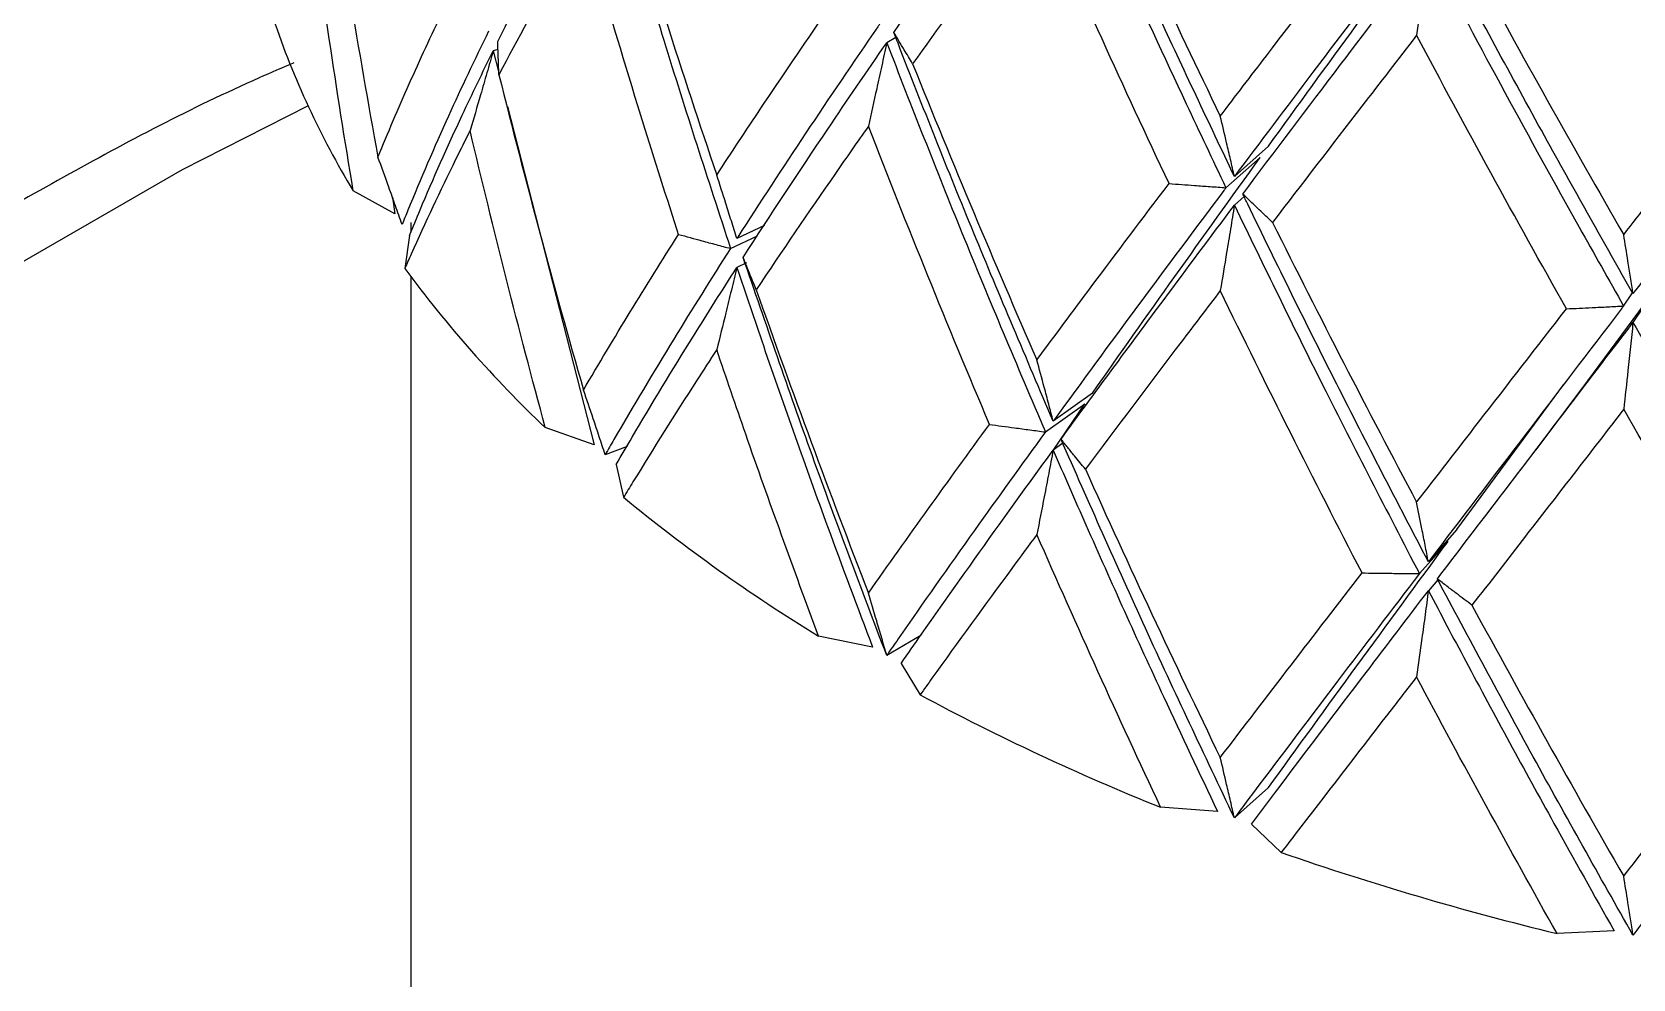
# Model space of a CAD drawing. Extents: x 0 to 8.27, y -9.61 to 0.
# Drawn here: x 2.0137 to 2.1043, y -6.448 to -6.3944 of the extents above; entities that cross this region are included whole.
import ezdxf

# ---------------------------------------------------------------- set-up
doc = ezdxf.new("R2010")
doc.units = 0
doc.header["$LTSCALE"] = 0.5
doc.header["$MEASUREMENT"] = 0
doc.layers.add('Dimension', color=10, linetype='CONTINUOUS')
doc.layers.add('Mounting', color=4, linetype='CONTINUOUS')

msp = doc.modelspace()

# ---------------------------------------------------------------- linework, layer by layer
at = {"layer": 'Dimension', "transparency": 16777216}
msp.add_open_spline([(0.3163298756698794, -6.309225411673758), (1.642155090394425, -6.574390454618758), (1.774737611867039, -7.237303061981144), (2.039902654812039, -8.563128276705804), (2.172485176284653, -9.226040884068304), (3.498310391009426, -9.491205927013077)], degree=3, knots=[0, 0, 0, 0, 1, 1, 2, 2, 2, 2], dxfattribs=at)
at = {"layer": 'Mounting', "linetype": 'Continuous', "lineweight": 25, "transparency": 16777216}
for p, q in [((2.062603300781774, -6.394700409648969), (2.062082655622106, -6.395000971669553)), ((2.039824052426155, -6.395457050659495), (2.040145313690317, -6.396709458244793)), ((2.040096642527004, -6.395377032035974), (2.039824070590129, -6.395457207100314)), ((2.040632705802835, -6.398609511711577), (2.045541768098445, -6.417747041017257)), ((2.083676230609143, -6.400846022162334), (2.081747355721262, -6.402560686006829)), ((2.081269664141217, -6.403197196742148), (2.08321256383303, -6.40148775819079)), ((2.034267170356287, -6.404669746548841), (2.031910979490448, -6.403382682343469)), ((2.034123578122234, -6.403735268935627), (2.034267169875619, -6.404669743532388)), ((2.082300288293681, -6.40370219590033), (2.081747303314586, -6.404193769154965)), ((2.035168909267639, -6.405175383304531), (2.035168909267639, -6.405714288460324)), ((2.055170839032797, -6.405343194161212), (2.053605366929531, -6.406075018484096)), ((2.035084866994765, -6.405899469135868), (2.034825704176427, -6.40776609571838)), ((2.053247430737628, -6.406635134057403), (2.0547823596564, -6.405924476538978)), ((2.054145329914007, -6.407455676945283), (2.053605422001255, -6.407708072210191)), ((2.035168909267639, -6.408230444507119), (2.035168909267639, -6.480679904231003)), ((2.105560615727626, -6.4089190169476), (2.101724797207879, -6.414126522513122)), ((2.103760992703172, -6.409890126081329), (2.104265450885777, -6.409142036224914)), ((2.10556231579514, -6.408916591654695), (2.10429304151441, -6.410825435288523)), ((2.094325070674557, -6.422540704540431), (2.100358928633767, -6.414348368546932)), ((2.101778350127887, -6.414051905738908), (2.098801361984187, -6.418021514468244)), ((2.071055288764654, -6.417012754284421), (2.073296187076693, -6.415430543902282)), ((2.073725835033855, -6.414815695533996), (2.071497754576484, -6.416404074012569)), ((2.071537915936204, -6.418008522814027), (2.073294289210679, -6.415432114742536)), ((2.0455417688365, -6.417747043959814), (2.042773526828768, -6.416770906684228)), ((2.04740829204431, -6.417832590837854), (2.046158617777763, -6.418301087501611)), ((2.072043156573471, -6.417648341342321), (2.071497799172647, -6.418037121691206)), ((2.046784484671633, -6.418851750229798), (2.047203255665607, -6.420708692525061)), ((2.094326520078965, -6.422538789842058), (2.092719187193069, -6.424359883496088)), ((2.092211529640707, -6.425026212867401), (2.093833621738412, -6.423209614060731)), ((2.093258942581059, -6.425381425021094), (2.092719219364852, -6.425992926516862)), ((2.061279806740885, -6.429185337616438), (2.05822050421213, -6.428562790118228)), ((2.064020037748577, -6.428534850026715), (2.06208272296746, -6.429653238044345)), ((2.062893235800601, -6.430116747881691), (2.063971638304764, -6.431882848600814)), ((2.083673822653253, -6.437133504439196), (2.081747355186479, -6.438846028296261)), ((2.080793476020716, -6.438484722974856), (2.077576809074088, -6.438242971680204)), ((2.082707090659113, -6.439202127638843), (2.084397993309238, -6.440800199705556)), ((2.10322991596442, -6.445238768495635), (2.099996473542404, -6.445388380060528))]:
    msp.add_line(p, q, dxfattribs=at)
at = {"layer": 'Mounting', "linetype": 'Continuous', "lineweight": 25, "transparency": 16777216, "flags": 128}
msp.add_lwpolyline([(2.029356189192384, -6.398576885185769), (2.022227624824126, -6.402182605708497), (2.011692866682296, -6.408264192133508), (2.002039965354896, -6.414815422239705), (1.993331523611204, -6.421793808785985), (1.985624019037658, -6.429154094257562), (1.97896743775911, -6.436848544379011), (1.973404950259209, -6.444827257688523), (1.968972631404057, -6.453038489168641), (1.965699226482428, -6.461428985832292), (1.963605964780953, -6.469944332088964), (1.962706421905494, -6.478529302650593), (1.963006431736375, -6.487128220688639), (1.964504048594762, -6.495685318920088), (1.967189559860998, -6.504145101279271), (1.971045548963474, -6.512452702831233), (1.976047008333552, -6.520554245592045), (1.982161501588251, -6.528397187948023), (1.989349373891827, -6.535930665408607), (1.997564009134493, -6.543105820481394), (2.006752132254832, -6.549876119532534), (2.016854154747961, -6.556197654574582)], dxfattribs=at)
at = {"layer": 'Mounting', "linetype": 'Continuous', "lineweight": 25, "transparency": 16777216}
for centre, radius, start, end in [((2.074176606540476, -6.377832480928753), 0.04938821721011215, 198.6433369069536, 211.15358736301), ((2.089996757789521, -6.367080900061914), 0.06855020256738359, 216.4064506295556, 226.4580602502556), ((2.109417476921152, -6.345092585782588), 0.0979204007694649, 230.5536780080765, 238.4768681198022), ((2.127375631206831, -6.313984779368518), 0.1338656826724064, 241.7292357117542, 248.16062123645), ((2.140069214949989, -6.280343460832675), 0.1698400715777618, 250.8655423785312, 256.3527267505509)]:
    msp.add_arc(centre, radius, start, end, dxfattribs=at)
for points, knots in [([(2.081747355721262, -6.402560686006829), (2.080301208320378, -6.399514893049052), (2.077158478075233, -6.392895854324699), (2.073936765360003, -6.385715739448862), (2.072142462222217, -6.38160182317619), (2.071941941292124, -6.381142075712084)], [0, 0, 0, 0, 0.4308902538472065, 0.9363995897631572, 0.9999999999999999, 0.9999999999999999, 0.9999999999999999, 0.9999999999999999]), ([(2.062487044246808, -6.394416725852118), (2.064018568127011, -6.392206917308265), (2.065590796631767, -6.389973214465492), (2.068604707919093, -6.385746554796008), (2.070036983505332, -6.383759802708873), (2.07149777417041, -6.381752077151411)], [0.002445703003991354, 0.002445703003991354, 0.002445703003991354, 0.002445703003991354, 0.002778333157437116, 0.002778333157437116, 0.00306788507283593, 0.00306788507283593, 0.00306788507283593, 0.00306788507283593]), ([(2.071497774284552, -6.381752077351216), (2.071559500659276, -6.381894525032173), (2.073995044735256, -6.387515098182909), (2.077226787601575, -6.394689465237541), (2.08051862835984, -6.401616864093846), (2.081269610624503, -6.403197242387471)], [0, 0, 0, 0, 0.01967590629689984, 0.7763543069276594, 1, 1, 1, 1]), ([(2.040084205485726, -6.394933633918747), (2.041199454931046, -6.392698564443656), (2.042379298174382, -6.390445558764547), (2.044440400459024, -6.386673325691042), (2.045286146595998, -6.385166104764089), (2.046158617620421, -6.383648779651814)], [0.001793937377354738, 0.001793937377354738, 0.001793937377354738, 0.001793937377354738, 0.002169184776966314, 0.002169184776966314, 0.002416362749800615, 0.002416362749800615, 0.002416362749800615, 0.002416362749800615]), ([(2.046158537139689, -6.383648809512344), (2.047245336409759, -6.387392720033169), (2.049484501864043, -6.395106412278317), (2.051968889300014, -6.402717885296276), (2.053247456751905, -6.40663506082273)], [0, 0, 0, 0, 0.4853590734404994, 1, 1, 1, 1]), ([(2.070577166568654, -6.386527870196112), (2.069668556663345, -6.387756678847488), (2.068770797798351, -6.388977538602823), (2.066408628070548, -6.39220973292651), (2.064963846999461, -6.394207585121528), (2.06355101416122, -6.396185738994511)], [0.00248204925755624, 0.00248204925755624, 0.00248204925755624, 0.00248204925755624, 0.002660083514881904, 0.002660083514881904, 0.00295636741476278, 0.00295636741476278, 0.00295636741476278, 0.00295636741476278]), ([(2.04493176507637, -6.388228060603005), (2.044447713409426, -6.389054685438389), (2.043971767630381, -6.389878277807149), (2.042334013986618, -6.392751858141416), (2.041215249249689, -6.394786701080982), (2.040149145172307, -6.396805893563162)], [0.001830253417566472, 0.001830253417566472, 0.001830253417566472, 0.001830253417566472, 0.001965753762317504, 0.001965753762317504, 0.002304685121717345, 0.002304685121717345, 0.002304685121717345, 0.002304685121717345]), ([(2.050311135903911, -6.405839386159862), (2.050285778707092, -6.40576108739446), (2.049328973910377, -6.402806634877031), (2.04748222302166, -6.39695716976177), (2.045781927913794, -6.391137756217624), (2.044931783791725, -6.388228061191619)], [0, 0, 0, 0, 0.01342897695924872, 0.5067164798143146, 0.9999999999999999, 0.9999999999999999, 0.9999999999999999, 0.9999999999999999]), ([(2.080950630131127, -6.399149564591873), (2.081814731579215, -6.39801636200206), (2.082685894394189, -6.396876880241159), (2.085337811624385, -6.393415692940714), (2.087140188698612, -6.391073368208872), (2.088968412884213, -6.388703613360228)], [0.003680059077938327, 0.003680059077938327, 0.003680059077938327, 0.003680059077938327, 0.003836740417369932, 0.003836740417369932, 0.004153311257810328, 0.004153311257810328, 0.004153311257810328, 0.004153311257810328]), ([(2.092211560700179, -6.388741072872328), (2.090172769228701, -6.391417650861619), (2.088164300801026, -6.394060187275379), (2.084689392655463, -6.398651558307385), (2.083208191860848, -6.400615158896578), (2.081747354690805, -6.402560686788767)], [0.003643827384632427, 0.003643827384632427, 0.003643827384632427, 0.003643827384632427, 0.003996629918378722, 0.003996629918378722, 0.004264701058186624, 0.004264701058186624, 0.004264701058186624, 0.004264701058186624]), ([(2.104293075997447, -6.40919234686816), (2.102677836028505, -6.406332304763161), (2.099167638175203, -6.400116935002636), (2.095510485648646, -6.393354197913474), (2.093457503686039, -6.389473717139701), (2.093228074307916, -6.389040057075469)], [0, 0, 0, 0, 0.4308902538472029, 0.9363995897631798, 1, 1, 1, 1]), ([(2.082226508975708, -6.403555910915422), (2.084039999659325, -6.401143142330049), (2.085884834172674, -6.398702107878186), (2.089390557617406, -6.394079866871031), (2.091044389511097, -6.391905864029006), (2.092719201328208, -6.389707884588454)], [0.002445703003991333, 0.002445703003991333, 0.002445703003991333, 0.002445703003991333, 0.002778333157437116, 0.002778333157437116, 0.003067885072835902, 0.003067885072835902, 0.003067885072835902, 0.003067885072835902]), ([(2.092719201328208, -6.389707884588454), (2.092659202720114, -6.390156536521992), (2.092598855456089, -6.390605406277693), (2.09253815820054, -6.391054491317838), (2.092477460944309, -6.391503576364464), (2.092416413530344, -6.391952877926364), (2.092355014640333, -6.392402393408297), (2.092255952693421, -6.393127648844022), (2.092155975226632, -6.393853465402678), (2.092055076803916, -6.394579831863318)], [0, 0, 0, 0, 3.692449221875079e-05, 3.692449221875079e-05, 3.692449221875079e-05, 7.384898531712114e-05, 7.384898531712114e-05, 7.384898531712114e-05, 0.000133423684125169, 0.000133423684125169, 0.000133423684125169, 0.000133423684125169]), ([(2.092719201616291, -6.389707884763872), (2.092789957300255, -6.389842294045074), (2.095581771778342, -6.395145695210879), (2.099246523148139, -6.401901614832802), (2.102922369847619, -6.408406246580505), (2.103760957094181, -6.409890177134336)], [0, 0, 0, 0, 0.01967590629686257, 0.7763543069276774, 1, 1, 1, 1]), ([(2.033305309184442, -6.401468886255081), (2.033868692418963, -6.400092751742925), (2.034460432767645, -6.398710124407209), (2.035686863440532, -6.395959369818449), (2.036320469240962, -6.394591652728302), (2.03698066779836, -6.393216079601068)], [0.004980369164138023, 0.004980369164138023, 0.004980369164138023, 0.004980369164138023, 0.005220000643169475, 0.005220000643169475, 0.005454558158351781, 0.005454558158351781, 0.005454558158351781, 0.005454558158351781]), ([(2.052468531684298, -6.402487062594211), (2.053286302236501, -6.401232275092973), (2.054120581328988, -6.3999693129931), (2.056156243221011, -6.396925803810511), (2.057371538262913, -6.395139187916577), (2.058615948032838, -6.393336786828392)], [0.004330217516259038, 0.004330217516259038, 0.004330217516259038, 0.004330217516259038, 0.004527813258580923, 0.004527813258580923, 0.00480337404117141, 0.00480337404117141, 0.00480337404117141, 0.00480337404117141]), ([(2.03956625172529, -6.394346878674121), (2.038775352776582, -6.395957171637399), (2.038019123592875, -6.397556581466112), (2.036487376504937, -6.400933998978182), (2.035721022209344, -6.402709307732259), (2.034889098896855, -6.404744997373989), (2.034779514545988, -6.40501547852454), (2.034670996727726, -6.405285714615268)], [0.004944084223654795, 0.004944084223654795, 0.004944084223654795, 0.004944084223654795, 0.005214926679320329, 0.005214926679320329, 0.005519500869555731, 0.005519500869555731, 0.00556622287063774, 0.00556622287063774, 0.00556622287063774, 0.00556622287063774]), ([(2.061680301163705, -6.393951005142291), (2.061647198160216, -6.393999040197507), (2.061614114557614, -6.394047064215549), (2.060189879961143, -6.39611521682513), (2.058833166854782, -6.398115728530335), (2.056190376870035, -6.402081986044202), (2.054905593483198, -6.404045839070925), (2.053641726811037, -6.406018262021568), (2.053623554435461, -6.40604663104704), (2.053605390253068, -6.406074996043564)], [0.004293965242678268, 0.004293965242678268, 0.004293965242678268, 0.004293965242678268, 0.004301204108614124, 0.004301204108614124, 0.004605778298849525, 0.004605778298849525, 0.004910352489084927, 0.004910352489084927, 0.00491479769472716, 0.00491479769472716, 0.00491479769472716, 0.00491479769472716]), ([(2.071497754576484, -6.416404074012682), (2.06998833780105, -6.412866108296832), (2.0669729862054, -6.405798338320771), (2.064037639161796, -6.398422896757658), (2.0625654761254, -6.394619366919635), (2.062487044255903, -6.394416727709363)], [0, 0, 0, 0, 0.4868932926836363, 0.9726634094198866, 1, 1, 1, 1]), ([(2.063551014982266, -6.396185740336016), (2.063389665806625, -6.395921964742904), (2.063229394225544, -6.395657968584594), (2.063070203452497, -6.395393756186643), (2.062972190901036, -6.395231082617663), (2.062874587785672, -6.395068326625839), (2.06277739484787, -6.394905489222303), (2.062680201088341, -6.394742650442247), (2.062583417309241, -6.394579729899753), (2.062487044259996, -6.394416728558205)], [0, 0, 0, 0, 3.692454477207957e-05, 3.692454477207957e-05, 3.692454477207957e-05, 5.965866755316952e-05, 5.965866755316952e-05, 5.965866755316952e-05, 8.239298252384834e-05, 8.239298252384834e-05, 8.239298252384834e-05, 8.239298252384834e-05]), ([(2.092055076804371, -6.394579831862636), (2.091013346409653, -6.395926978159643), (2.089979578974607, -6.397265034014019), (2.087247490457429, -6.400806324410375), (2.085563768314813, -6.402993999737639), (2.083904343249941, -6.405158564037144)], [0.002482049257556227, 0.002482049257556227, 0.002482049257556227, 0.002482049257556227, 0.002660083514881869, 0.002660083514881869, 0.002956367414762759, 0.002956367414762759, 0.002956367414762759, 0.002956367414762759]), ([(2.103768837193655, -6.405861375474494), (2.104730726064844, -6.404617380221787), (2.105697253436318, -6.403366395904065), (2.1086298198679, -6.399566367915774), (2.110609977333041, -6.396994536450045), (2.112605771996385, -6.394392757791131)], [0.003680059077938306, 0.003680059077938306, 0.003680059077938306, 0.003680059077938306, 0.003836740417369894, 0.003836740417369894, 0.00415331125781031, 0.00415331125781031, 0.00415331125781031, 0.00415331125781031]), ([(2.115791554225979, -6.39404013950729), (2.113578808780602, -6.396974681129443), (2.111383728381924, -6.39987226948039), (2.107558730606996, -6.404906565103708), (2.105919230412809, -6.407059515422183), (2.104293075285767, -6.40919234775594)], [0.003643827384632397, 0.003643827384632397, 0.003643827384632397, 0.003643827384632397, 0.003996629918378722, 0.003996629918378722, 0.004264701058186601, 0.004264701058186601, 0.004264701058186601, 0.004264701058186601]), ([(2.035084867593895, -6.405899467605757), (2.035282331173875, -6.405418448084781), (2.035483155873379, -6.404936631726962), (2.036438939245016, -6.402676726819088), (2.037235188682615, -6.400890039813127), (2.038638210918378, -6.39788594674598), (2.039221509750149, -6.396674126711893), (2.039824052426155, -6.395457050659381)], [0.001172730824359639, 0.001172730824359639, 0.001172730824359639, 0.001172730824359639, 0.00125546220626011, 0.00125546220626011, 0.001560036396495511, 0.001560036396495511, 0.001764626822426193, 0.001764626822426193, 0.001764626822426193, 0.001764626822426193]), ([(2.039824052426155, -6.395457050659381), (2.039706297118272, -6.395872361221329), (2.039587857839678, -6.396287695842823), (2.039468731999676, -6.396703051246384), (2.039349606157856, -6.397118406655743), (2.03922979342812, -6.397533783984493), (2.039109291249787, -6.397949179907179), (2.038914871370906, -6.398619385424688), (2.038718655633346, -6.399289643278387), (2.038520633459228, -6.399959939239913)], [0, 0, 0, 0, 3.69244921726196e-05, 3.69244921726196e-05, 3.69244921726196e-05, 7.384898521719627e-05, 7.384898521719627e-05, 7.384898521719627e-05, 0.0001334236057473374, 0.0001334236057473374, 0.0001334236057473374, 0.0001334236057473374]), ([(2.040149145171625, -6.396805893564185), (2.040136890602497, -6.396526243576083), (2.040125778919418, -6.396246576288711), (2.040115810889091, -6.395966896350835), (2.04010967394558, -6.395794707865996), (2.040103970474064, -6.395622514109043), (2.040098700644847, -6.395450316164663), (2.040093430771066, -6.39527811676475), (2.040088594535717, -6.395105912813499), (2.040084192102285, -6.394933705395196)], [0, 0, 0, 0, 3.692454477337403e-05, 3.692454477337403e-05, 3.692454477337403e-05, 5.965756764222532e-05, 5.965756764222532e-05, 5.965756764222532e-05, 8.239078267930611e-05, 8.239078267930611e-05, 8.239078267930611e-05, 8.239078267930611e-05]), ([(2.053965394009509, -6.40714690368042), (2.055506103268016, -6.404750673122741), (2.057102742727437, -6.402329193345842), (2.059839815515915, -6.398265818998304), (2.060949990693842, -6.396639921795433), (2.062082722834674, -6.39500093021217)], [0.00179393575452376, 0.00179393575452376, 0.00179393575452376, 0.00179393575452376, 0.002169184776966314, 0.002169184776966314, 0.002416362749800618, 0.002416362749800618, 0.002416362749800618, 0.002416362749800618]), ([(2.062082722834674, -6.395000930211943), (2.061989269664736, -6.39543555260331), (2.061895273438239, -6.395870311282231), (2.061800732089267, -6.396305203395166), (2.061706190738931, -6.396740095514353), (2.061611104006914, -6.397175122259448), (2.061515469852765, -6.397610280723704), (2.061361184690867, -6.3983123154187), (2.061205473843501, -6.399014697064324), (2.061048328894429, -6.399717413160822)], [0, 0, 0, 0, 3.69244922204265e-05, 3.69244922204265e-05, 3.69244922204265e-05, 7.384898531625196e-05, 7.384898531625196e-05, 7.384898531625196e-05, 0.000133418855934001, 0.000133418855934001, 0.000133418855934001, 0.000133418855934001]), ([(2.062082654632121, -6.395000969094092), (2.063484555061876, -6.39859387680621), (2.066372932979874, -6.405996453390678), (2.0694643385402, -6.413269613030359), (2.071055302362282, -6.417012678646294)], [0, 0, 0, 0, 0.4853590734404741, 1, 1, 1, 1]), ([(2.028546619691696, -6.396134279572827), (2.027894019495506, -6.396415210998491), (2.02331473218166, -6.398386503255317), (2.015433466143321, -6.402555190224909), (2.005016664143767, -6.408643703481623), (1.995435213808577, -6.415255271585913), (1.986674018700541, -6.422297243427572), (1.97881197881631, -6.429750520986424), (1.971898775292374, -6.437568738951249), (1.965986927561488, -6.445703987354811), (1.961114960768299, -6.45409951067824), (1.95732643090443, -6.462692765258787), (1.954593661977896, -6.471420232044458), (1.953088668688423, -6.480215312358432), (1.952482267638715, -6.486157728837036), (1.952675077799512, -6.489133594536149), (1.952678089647605, -6.489180079926079)], [0, 0, 0, 0, 0.01381946163011013, 0.09697098728127015, 0.1802104063188128, 0.2635133153462301, 0.3468180045139733, 0.4300284116659794, 0.513018194211239, 0.5956279614000337, 0.677685116072329, 0.7590418577027213, 0.8396235815678245, 0.9194689567058181, 0.9987420410305483, 1, 1, 1, 1]), ([(2.081747354764474, -6.402560686690769), (2.081675374088235, -6.402244000405169), (2.081602975267032, -6.40192786298109), (2.081530156678781, -6.401612279918133), (2.081457338089393, -6.401296696850629), (2.081384099533324, -6.400981667279886), (2.081310439411226, -6.400667196722786), (2.081191603118185, -6.400159859588705), (2.081071668885414, -6.399653974461891), (2.080950630131582, -6.399149564591305)], [0, 0, 0, 0, 3.69244921900501e-05, 3.69244921900501e-05, 3.69244921900501e-05, 7.384898526708843e-05, 7.384898526708843e-05, 7.384898526708843e-05, 0.0001334196130982771, 0.0001334196130982771, 0.0001334196130982771, 0.0001334196130982771]), ([(2.038520633458319, -6.399959939241846), (2.038243185068239, -6.400509938709085), (2.037969761383664, -6.401058852336284), (2.036818627631618, -6.403400170026764), (2.035979969052704, -6.405182728896641), (2.035064912050728, -6.407225794063031), (2.034944775839875, -6.407496086809367), (2.034825704879694, -6.407766094123524)], [0.001208963695116874, 0.001208963695116874, 0.001208963695116874, 0.001208963695116874, 0.001302007850262475, 0.001302007850262475, 0.001606582040497876, 0.001606582040497876, 0.001653080551641111, 0.001653080551641111, 0.001653080551641111, 0.001653080551641111]), ([(2.061048328894429, -6.399717413160936), (2.060419883002368, -6.40061153921237), (2.059798268769754, -6.401501726455756), (2.057646110937611, -6.404605261122292), (2.056152025777209, -6.406798639731498), (2.054703216495653, -6.408970425546151)], [0.001830253417566432, 0.001830253417566432, 0.001830253417566432, 0.001830253417566432, 0.001965753762317461, 0.001965753762317461, 0.002304685121717343, 0.002304685121717343, 0.002304685121717343, 0.002304685121717343]), ([(2.034670998745213, -6.405285709591332), (2.034547614937054, -6.40493237823511), (2.034423514007784, -6.404579383040293), (2.034298695529486, -6.404226727565053), (2.034173877049597, -6.403874072086403), (2.03404834195814, -6.403521754754017), (2.033922082966882, -6.40316978241696), (2.033718378999964, -6.402601916630822), (2.033512791244192, -6.402034944725976), (2.033305309184442, -6.401468886255081)], [0, 0, 0, 0, 3.692449213173081e-05, 3.692449213173081e-05, 3.692449213173081e-05, 7.384898488476286e-05, 7.384898488476286e-05, 7.384898488476286e-05, 0.0001334224259581422, 0.0001334224259581422, 0.0001334224259581422, 0.0001334224259581422]), ([(2.053605379786603, -6.406075012387753), (2.053502671388031, -6.405742352918871), (2.053399366435514, -6.405410149449033), (2.053295462479781, -6.405078407220564), (2.053191558522229, -6.404746664987321), (2.053087055281111, -6.404415383083226), (2.052981950386055, -6.404084566739463), (2.052812381050416, -6.40355084937493), (2.05264124468269, -6.403018340673832), (2.05246853168407, -6.402487062594666)], [0, 0, 0, 0, 3.692449218116388e-05, 3.692449218116388e-05, 3.692449218116388e-05, 7.3848985280422e-05, 7.3848985280422e-05, 7.3848985280422e-05, 0.0001334206713658569, 0.0001334206713658569, 0.0001334206713658569, 0.0001334206713658569]), ([(2.070577163546858, -6.412940953250875), (2.071587025119896, -6.411575273469559), (2.072610443489083, -6.410199594863791), (2.075091529091623, -6.406882030294803), (2.076559939918042, -6.404932579517997), (2.078051062526555, -6.402964198953775)], [0.00433021751625906, 0.00433021751625906, 0.00433021751625906, 0.00433021751625906, 0.004527813258580977, 0.004527813258580977, 0.004803374041171443, 0.004803374041171443, 0.004803374041171443, 0.004803374041171443]), ([(2.078051064970822, -6.40296419913772), (2.078531549330108, -6.403000466835913), (2.079012183251706, -6.403036080138115), (2.079492958777308, -6.403071038141086), (2.079788968213251, -6.403092561488613), (2.080085032147707, -6.403113836488494), (2.080381148720306, -6.403134862935353), (2.080677267796062, -6.403155889560018), (2.080973440136603, -6.403176667666223), (2.081269663880875, -6.403197196996977)], [0, 0, 0, 0, 3.692454477223559e-05, 3.692454477223559e-05, 3.692454477223559e-05, 5.965863624950674e-05, 5.965863624950674e-05, 5.965863624950674e-05, 8.23929199155716e-05, 8.23929199155716e-05, 8.23929199155716e-05, 8.23929199155716e-05]), ([(2.081269664196924, -6.403197196575427), (2.081230336894549, -6.403249626367362), (2.081191024538356, -6.40330204303779), (2.079498295585807, -6.405559318606144), (2.077871462554612, -6.407740858117442), (2.07467299974698, -6.412061535884725), (2.073102918883905, -6.414198608894701), (2.071542642130879, -6.416342393507584), (2.071520200187223, -6.416373232497669), (2.071497764952682, -6.416404066552779)], [0.00429396524267829, 0.00429396524267829, 0.00429396524267829, 0.00429396524267829, 0.004301204108614124, 0.004301204108614124, 0.004605778298849525, 0.004605778298849525, 0.004910352489084927, 0.004910352489084927, 0.004914798550845876, 0.004914798550845876, 0.004914798550845876, 0.004914798550845876]), ([(2.092719187193069, -6.424359883496201), (2.090981273507595, -6.421018950801447), (2.087509455193384, -6.414344792347599), (2.084061971285081, -6.407356631500299), (2.082319350187362, -6.403748159922536), (2.082226509226956, -6.403555912756921)], [0, 0, 0, 0, 0.4868932926836512, 0.9726634094199262, 1, 1, 1, 1]), ([(2.083904344536194, -6.405158565250751), (2.083651521627161, -6.404919919707815), (2.083399673351977, -6.404680929079852), (2.083148804403407, -6.40444159721266), (2.08299434629518, -6.404294242397775), (2.082840258997493, -6.404146757818346), (2.082686543598101, -6.403999144374431), (2.082532826899495, -6.403851529682633), (2.082379481782226, -6.40370378580689), (2.082226509341552, -6.403555913598545)], [0, 0, 0, 0, 3.692454477208017e-05, 3.692454477208017e-05, 3.692454477208017e-05, 5.96586675531704e-05, 5.96586675531704e-05, 5.96586675531704e-05, 8.239298252384963e-05, 8.239298252384963e-05, 8.239298252384963e-05, 8.239298252384963e-05]), ([(2.071941914894268, -6.417427132528466), (2.073840735489938, -6.414822217697285), (2.075784377303279, -6.412185940751264), (2.079077783420615, -6.407756675810781), (2.080403867656941, -6.405982957633562), (2.081747355083934, -6.404193720478354)], [0.001793937377354676, 0.001793937377354676, 0.001793937377354676, 0.001793937377354676, 0.002169184776966314, 0.002169184776966314, 0.002416362749800595, 0.002416362749800595, 0.002416362749800595, 0.002416362749800595]), ([(2.081747355084161, -6.404193720478126), (2.081675374096875, -6.404638380650447), (2.081602974827746, -6.405083235439854), (2.08153015568584, -6.405528282214838), (2.081457336542798, -6.405973328996019), (2.081384097327117, -6.406418568982524), (2.081310436467646, -6.406863999486738), (2.081191600495202, -6.407582605911266), (2.081071666409315, -6.408301712418954), (2.080950627726423, -6.409021307414029)], [0, 0, 0, 0, 3.692449222042666e-05, 3.692449222042666e-05, 3.692449222042666e-05, 7.384898531625156e-05, 7.384898531625156e-05, 7.384898531625156e-05, 0.0001334188559340044, 0.0001334188559340044, 0.0001334188559340044, 0.0001334188559340044]), ([(2.081747302140428, -6.404193766710925), (2.083403033954454, -6.407601151414035), (2.086814388361034, -6.414621489323729), (2.090377702788572, -6.421490871275857), (2.092211530227104, -6.425026136368722)], [0, 0, 0, 0, 0.4853590734404796, 1, 1, 1, 1]), ([(2.044931766637291, -6.414641557078873), (2.045787982483915, -6.413179287848031), (2.046669741470595, -6.411707255375056), (2.04846411876494, -6.408773212104386), (2.049375826576323, -6.407311732518217), (2.0503110969955, -6.405839353698973)], [0.00498036916413806, 0.00498036916413806, 0.00498036916413806, 0.00498036916413806, 0.005220000643169511, 0.005220000643169511, 0.00545455815835178, 0.00545455815835178, 0.00545455815835178, 0.00545455815835178]), ([(2.050311166404271, -6.405839372767325), (2.050748720889004, -6.405959578343406), (2.051186767873531, -6.406079188462733), (2.051625300287668, -6.406198200807005), (2.051895288305076, -6.40627147225927), (2.052165461067233, -6.406344517334439), (2.052435816918404, -6.406417335494204), (2.052706175054908, -6.40649015426947), (2.052976716854999, -6.406562746279398), (2.053247440658851, -6.406635110987615)], [0, 0, 0, 0, 3.692454477337428e-05, 3.692454477337428e-05, 3.692454477337428e-05, 5.965756764222431e-05, 5.965756764222431e-05, 5.965756764222431e-05, 8.239078267930495e-05, 8.239078267930495e-05, 8.239078267930495e-05, 8.239078267930495e-05]), ([(2.104293075367849, -6.409192347648393), (2.104245712682285, -6.408882902567136), (2.104198074860932, -6.408574048412326), (2.104150160836269, -6.408265790846933), (2.104102246810925, -6.407957533277106), (2.104054056450622, -6.407649871452456), (2.104005588703757, -6.407342811050619), (2.103927395412683, -6.406847428762198), (2.103848479686093, -6.406353608932925), (2.10376883719411, -6.405861375473812)], [0, 0, 0, 0, 3.692449219005214e-05, 3.692449219005214e-05, 3.692449219005214e-05, 7.384898526709011e-05, 7.384898526709011e-05, 7.384898526709011e-05, 0.0001334196130982753, 0.0001334196130982753, 0.0001334196130982753, 0.0001334196130982753]), ([(2.05324744284141, -6.406635107565414), (2.052147303597366, -6.408360139996141), (2.051077676861013, -6.410070334333106), (2.048871915486842, -6.413674526604375), (2.047743839441836, -6.415564780646029), (2.046489422003305, -6.417727059812925), (2.046323537396091, -6.41801425514813), (2.046158614099539, -6.418301082383316)], [0.004944084223654827, 0.004944084223654827, 0.004944084223654827, 0.004944084223654827, 0.005214926679320329, 0.005214926679320329, 0.005519500869555731, 0.005519500869555731, 0.005566222870637738, 0.005566222870637738, 0.005566222870637738, 0.005566222870637738]), ([(2.054703216495199, -6.408970425547231), (2.054590513323745, -6.408698357417954), (2.054478921771732, -6.408426135196457), (2.054368444269329, -6.408153763337388), (2.054300427400193, -6.407986074163652), (2.054232832610722, -6.407818327806801), (2.054165660460257, -6.407650525307353), (2.054098487742039, -6.407482721389492), (2.054031737527765, -6.407314860973422), (2.053965410370182, -6.407146945100287)], [0, 0, 0, 0, 3.692454477337376e-05, 3.692454477337376e-05, 3.692454477337376e-05, 5.965756764222512e-05, 5.965756764222512e-05, 5.965756764222512e-05, 8.239078267930622e-05, 8.239078267930622e-05, 8.239078267930622e-05, 8.239078267930622e-05]), ([(2.062082722451322, -6.429653238342432), (2.060662040518281, -6.425900077784426), (2.057844386733649, -6.418456394011621), (2.055251129825791, -6.410895552681829), (2.05396541228194, -6.407146943619061)], [0, 0, 0, 0, 0.5042074156482431, 1, 1, 1, 1]), ([(2.046784485525421, -6.418851748611466), (2.047081645330962, -6.418340717626954), (2.047381833178605, -6.417828502140644), (2.048801158157829, -6.415424486622776), (2.049956954617954, -6.413519358483306), (2.051951604012373, -6.410309110386997), (2.052770163925032, -6.409012232036041), (2.053605406158539, -6.407707917832674)], [0.001172730824359639, 0.001172730824359639, 0.001172730824359639, 0.001172730824359639, 0.00125546220626011, 0.00125546220626011, 0.001560036396495511, 0.001560036396495511, 0.001764626822426148, 0.001764626822426148, 0.001764626822426148, 0.001764626822426148]), ([(2.053605406158539, -6.407707917832674), (2.053502698647861, -6.408136605060626), (2.053399394570505, -6.408565394045347), (2.053295491666375, -6.408994281803523), (2.053191588760654, -6.409423169567667), (2.053087086743488, -6.409852157279708), (2.052981983381386, -6.410281241904947), (2.052812408165636, -6.410973532964469), (2.052641266581503, -6.411666080364618), (2.052468549403073, -6.412358871078588)], [0, 0, 0, 0, 3.692449217262254e-05, 3.692449217262254e-05, 3.692449217262254e-05, 7.384898521719566e-05, 7.384898521719566e-05, 7.384898521719566e-05, 0.0001334236057473375, 0.0001334236057473375, 0.0001334236057473375, 0.0001334236057473375]), ([(2.053605368336747, -6.407707911889695), (2.054103900429908, -6.409184182339452), (2.055762969078131, -6.414097073711268), (2.058305558396995, -6.421266789422241), (2.060427558211103, -6.426916359137742), (2.06127979056393, -6.429185325449559)], [0, 0, 0, 0, 0.2044850248196541, 0.6805072297325743, 1, 1, 1, 1]), ([(2.080950627726196, -6.409021307414143), (2.080205253710318, -6.409998790515367), (2.079465138548784, -6.410971601211934), (2.076892636152905, -6.414361806449726), (2.075088529260228, -6.416755304126688), (2.073320334692397, -6.41912228288367)], [0.001830253417566411, 0.001830253417566411, 0.001830253417566411, 0.001830253417566411, 0.001965753762317421, 0.001965753762317421, 0.002304685121717323, 0.002304685121717323, 0.002304685121717323, 0.002304685121717323]), ([(2.092055074624312, -6.420992915232993), (2.093212891422098, -6.419495710735184), (2.094380720774296, -6.417987077333571), (2.097198794740706, -6.414347984225508), (2.098856144752716, -6.412208876711126), (2.100528810986106, -6.410048532045487)], [0.004330217516259042, 0.004330217516259042, 0.004330217516259042, 0.004330217516259042, 0.004527813258580933, 0.004527813258580933, 0.004803374041171416, 0.004803374041171416, 0.004803374041171416, 0.004803374041171416]), ([(2.103760992858696, -6.409890125901818), (2.103717160049172, -6.409947601465312), (2.103673337078106, -6.410005062403677), (2.101786094147172, -6.412479554139047), (2.099960241601565, -6.414870586671775), (2.096345894143468, -6.41960463431473), (2.094559135871549, -6.421945384826579), (2.092770644120691, -6.424292357252732), (2.092744916927785, -6.424326118923595), (2.092719194663658, -6.424359874953431)], [0.00429396524267828, 0.00429396524267828, 0.00429396524267828, 0.00429396524267828, 0.004301204108614124, 0.004301204108614124, 0.004605778298849525, 0.004605778298849525, 0.004910352489084927, 0.004910352489084927, 0.004914798550845846, 0.004914798550845846, 0.004914798550845846, 0.004914798550845846]), ([(2.10052881344356, -6.410048531932027), (2.101011859849649, -6.410026337031461), (2.101494816890153, -6.410003484082601), (2.101977676449422, -6.409979973157185), (2.102274969007539, -6.40996549767862), (2.102572225436887, -6.409950772737936), (2.102869443841854, -6.40993579835753), (2.1031666647593, -6.409920823850477), (2.103463848279915, -6.409905599862263), (2.103760992506267, -6.409890126363841)], [0, 0, 0, 0, 3.692454477223586e-05, 3.692454477223586e-05, 3.692454477223586e-05, 5.965863624950759e-05, 5.965863624950759e-05, 5.965863624950759e-05, 8.23929199155729e-05, 8.23929199155729e-05, 8.23929199155729e-05, 8.23929199155729e-05]), ([(2.093228048822056, -6.42532511703984), (2.095401999362565, -6.422473085258041), (2.09760770373029, -6.419585045141211), (2.10131351266179, -6.414731100143392), (2.102797549711994, -6.412786876779471), (2.10429307557817, -6.410825381403917)], [0.001793937377354698, 0.001793937377354698, 0.001793937377354698, 0.001793937377354698, 0.002169184776966314, 0.002169184776966314, 0.00241636274980061, 0.00241636274980061, 0.00241636274980061, 0.00241636274980061]), ([(2.10429307557817, -6.41082538140369), (2.10424571268797, -6.411277282811504), (2.10419807457194, -6.411729420915314), (2.104150160182797, -6.412181793243512), (2.1041022457932, -6.41263416557819), (2.104054054999068, -6.413086773377067), (2.10400558676676, -6.413539614110725), (2.103927393686917, -6.414270175348626), (2.10384847805696, -6.415001347139075), (2.103768835611589, -6.415733118538462)], [0, 0, 0, 0, 3.692449222042564e-05, 3.692449222042564e-05, 3.692449222042564e-05, 7.384898531624847e-05, 7.384898531624847e-05, 7.384898531624847e-05, 0.0001334188559339928, 0.0001334188559339928, 0.0001334188559339928, 0.0001334188559339928]), ([(2.104293040207239, -6.410825432994891), (2.106130239979819, -6.414020882734455), (2.109915478318243, -6.420604564619389), (2.113794967673783, -6.42702235159765), (2.115791511670267, -6.430325207434628)], [0, 0, 0, 0, 0.4853590734404911, 1, 1, 1, 1]), ([(2.052468549401709, -6.412358871080635), (2.052083954101334, -6.412949040302685), (2.051702844627442, -6.413537667980215), (2.050089259181931, -6.416046736068317), (2.048890489922059, -6.417952916653682), (2.047554347401018, -6.420132574214556), (2.047378325218432, -6.420420836484929), (2.047203256699703, -6.420708690824704)], [0.001208963695116875, 0.001208963695116875, 0.001208963695116875, 0.001208963695116875, 0.001302007850262442, 0.001302007850262442, 0.001606582040497843, 0.001606582040497843, 0.001653080551641078, 0.001653080551641078, 0.001653080551641078, 0.001653080551641078]), ([(2.058220504676882, -6.42856278701128), (2.056829014703652, -6.424762695854376), (2.054860495476959, -6.419386765988399), (2.053010727368672, -6.413951974216722), (2.05246850746218, -6.412358881400671)], [0, 0, 0, 0, 0.706871416048065, 1, 1, 1, 1]), ([(2.071497764987924, -6.416404066504349), (2.071414593366825, -6.416082685376971), (2.071330938665568, -6.415761825755787), (2.071246798901228, -6.415441493152223), (2.071162659135297, -6.415121160543997), (2.071078034079363, -6.414801354071862), (2.070992921813485, -6.414482079227234), (2.070855607272932, -6.413966982159643), (2.070717023774904, -6.413453265830178), (2.070577163546403, -6.412940953251443)], [0, 0, 0, 0, 3.692449218116498e-05, 3.692449218116498e-05, 3.692449218116498e-05, 7.384898528041978e-05, 7.384898528041978e-05, 7.384898528041978e-05, 0.0001334206713658706, 0.0001334206713658706, 0.0001334206713658706, 0.0001334206713658706]), ([(2.046158617165673, -6.418301077050948), (2.046047776829226, -6.417961957334562), (2.045936292275854, -6.417623256379208), (2.045824163121068, -6.417284977792455), (2.045712033965145, -6.416946699202519), (2.045599261049773, -6.416608841299755), (2.045485837827727, -6.416271411772975), (2.04530284285849, -6.415727009093182), (2.045118155610197, -6.415183717273855), (2.044931766637291, -6.414641557078873)], [0, 0, 0, 0, 3.692449213173418e-05, 3.692449213173418e-05, 3.692449213173418e-05, 7.384898488476267e-05, 7.384898488476267e-05, 7.384898488476267e-05, 0.0001334224259581404, 0.0001334224259581404, 0.0001334224259581404, 0.0001334224259581404]), ([(2.103768835611589, -6.415733118538689), (2.102939109892503, -6.416806171420369), (2.102112840386525, -6.417874023107395), (2.099232424125347, -6.421595086275936), (2.09719714362879, -6.424221540255068), (2.095186842361926, -6.426817780695949)], [0.001830253417566434, 0.001830253417566434, 0.001830253417566434, 0.001830253417566434, 0.00196575376231746, 0.00196575376231746, 0.00230468512171734, 0.00230468512171734, 0.00230468512171734, 0.00230468512171734]), ([(2.061048330210468, -6.426130909462351), (2.06215995792806, -6.42454924056846), (2.063293198454375, -6.422954947227247), (2.06557709947171, -6.419773452856013), (2.066727063287971, -6.418186880553201), (2.067896529763601, -6.416586796015615)], [0.004980369164138089, 0.004980369164138089, 0.004980369164138089, 0.004980369164138089, 0.005220000643169604, 0.005220000643169604, 0.005454558158351845, 0.005454558158351845, 0.005454558158351845, 0.005454558158351845]), ([(2.071055305124872, -6.417012726065302), (2.069694006949447, -6.418887107155449), (2.068357730481438, -6.420743280591971), (2.06557435717761, -6.424650190523259), (2.064133861719455, -6.426696293625916), (2.06251177421629, -6.429033105833348), (2.062296839305844, -6.429343407538788), (2.062082718470464, -6.429653233422066)], [0.004944084223654851, 0.004944084223654851, 0.004944084223654851, 0.004944084223654851, 0.005214926679320329, 0.005214926679320329, 0.005519500869555731, 0.005519500869555731, 0.005566222870637738, 0.005566222870637738, 0.005566222870637738, 0.005566222870637738]), ([(2.067896604523156, -6.416586806336561), (2.068367890033841, -6.416651867697389), (2.06883944276521, -6.416716287505089), (2.069311254972462, -6.41678006434028), (2.069601732114478, -6.416819329354091), (2.069892308413017, -6.416858350764976), (2.070182982055911, -6.416897128245061), (2.070473658156033, -6.416935906052792), (2.070764432216919, -6.4169744400076), (2.071055302424128, -6.417012729783828)], [0, 0, 0, 0, 3.692454477337433e-05, 3.692454477337433e-05, 3.692454477337433e-05, 5.965756764222506e-05, 5.965756764222506e-05, 5.965756764222506e-05, 8.239078267930643e-05, 8.239078267930643e-05, 8.239078267930643e-05, 8.239078267930643e-05]), ([(2.081747354788803, -6.43884602864977), (2.080054793727612, -6.435281765304346), (2.076697918170993, -6.428212721371317), (2.073518334108456, -6.421002147210849), (2.071941919446971, -6.417427196965484)], [0, 0, 0, 0, 0.5042072703463444, 1, 1, 1, 1]), ([(2.073320334691488, -6.419122282884807), (2.073112108587537, -6.418869687262365), (2.07290491425303, -6.418616807496839), (2.072698755675191, -6.418363647653329), (2.072571831544082, -6.418207786599616), (2.072445299653481, -6.418051818953465), (2.07231916092698, -6.417895745665639), (2.072193021134552, -6.417739671058477), (2.072067274245654, -6.417583490478016), (2.071941921179331, -6.417427204875871)], [0, 0, 0, 0, 3.692454477337388e-05, 3.692454477337388e-05, 3.692454477337388e-05, 5.965756764222325e-05, 5.965756764222325e-05, 5.965756764222325e-05, 8.239078267930567e-05, 8.239078267930567e-05, 8.239078267930567e-05, 8.239078267930567e-05]), ([(2.062893236871531, -6.430116746146602), (2.063277105593187, -6.42956439349495), (2.063663536939856, -6.429010517125782), (2.065484372214286, -6.426409903641904), (2.066949201845745, -6.424345768009282), (2.069448302648624, -6.420862859896367), (2.070466348646249, -6.419454544777402), (2.071497786343542, -6.418036969053439)], [0.001172730824359639, 0.001172730824359639, 0.001172730824359639, 0.001172730824359639, 0.00125546220626011, 0.00125546220626011, 0.001560036396495511, 0.001560036396495511, 0.001764626822426133, 0.001764626822426133, 0.001764626822426133, 0.001764626822426133]), ([(2.071497786343542, -6.418036969053382), (2.071414615441171, -6.418476934525295), (2.071330961448865, -6.418917067262662), (2.07124682253604, -6.419357364530121), (2.071162683622077, -6.419797661803834), (2.071078059557038, -6.420238124813402), (2.07099294853262, -6.420678750769632), (2.070855629230408, -6.421389662771723), (2.070717041508232, -6.422101003116261), (2.070577177894819, -6.422812759789615)], [0, 0, 0, 0, 3.692449217262371e-05, 3.692449217262371e-05, 3.692449217262371e-05, 7.384898521719617e-05, 7.384898521719617e-05, 7.384898521719617e-05, 0.0001334236057473407, 0.0001334236057473407, 0.0001334236057473407, 0.0001334236057473407]), ([(2.071497732901861, -6.418036968647918), (2.07211176068833, -6.419445734100229), (2.074155188310186, -6.42413397509096), (2.077242308931744, -6.4309621059923), (2.079775910136703, -6.436329195330465), (2.080793448829098, -6.438484712567053)], [0, 0, 0, 0, 0.2044850248196222, 0.6805072297325615, 1, 1, 1, 1]), ([(2.092719194704131, -6.424359874900453), (2.092659194859124, -6.424047180756581), (2.092598846521213, -6.423735058575055), (2.092538148259536, -6.423423514074322), (2.092477449996949, -6.423111969568929), (2.092416401647114, -6.422801001886675), (2.09235500182487, -6.42249061671918), (2.09225594338406, -6.421989861672834), (2.092155969519325, -6.421490619902833), (2.092055074623858, -6.420992915233562)], [0, 0, 0, 0, 3.692449218116539e-05, 3.692449218116539e-05, 3.692449218116539e-05, 7.384898528041998e-05, 7.384898528041998e-05, 7.384898528041998e-05, 0.0001334206713658671, 0.0001334206713658671, 0.0001334206713658671, 0.0001334206713658671]), ([(2.070577177893227, -6.422812759791888), (2.070102244342905, -6.42345508125657), (2.069630105392179, -6.424095480109479), (2.067624589679752, -6.426824138548334), (2.06611810170827, -6.428894461653719), (2.064419269507852, -6.431258267469609), (2.064195054367445, -6.431570814293075), (2.063971639624668, -6.43188284675761)], [0.001208963695116875, 0.001208963695116875, 0.001208963695116875, 0.001208963695116875, 0.001302007850262422, 0.001302007850262422, 0.001606582040497823, 0.001606582040497823, 0.001653080551641059, 0.001653080551641059, 0.001653080551641059, 0.001653080551641059]), ([(2.080950628739828, -6.435434803574132), (2.082269084863327, -6.433705688411344), (2.083604278879847, -6.43196162185756), (2.086277886186707, -6.428479328767473), (2.087615847070737, -6.426741800679331), (2.08896839830615, -6.424988691749938)], [0.004980369164138065, 0.004980369164138065, 0.004980369164138065, 0.004980369164138065, 0.005220000643169556, 0.005220000643169556, 0.005454558158351819, 0.005454558158351819, 0.005454558158351819, 0.005454558158351819]), ([(2.092211549542043, -6.425026182448157), (2.090648587697814, -6.427077994136532), (2.089104063192025, -6.429108961276931), (2.085864724728225, -6.433381301554498), (2.084174766420546, -6.4356173461399), (2.082255901860179, -6.438169006971741), (2.082001310333652, -6.438507797373852), (2.081747350067616, -6.438846024257479)], [0.004944084223654836, 0.004944084223654836, 0.004944084223654836, 0.004944084223654836, 0.005214926679320329, 0.005214926679320329, 0.005519500869555731, 0.005519500869555731, 0.005566222870637738, 0.005566222870637738, 0.005566222870637738, 0.005566222870637738]), ([(2.088968475148903, -6.424988692872368), (2.089452894247387, -6.424995766489467), (2.089937343608625, -6.425002180503547), (2.090421815151529, -6.425007934455486), (2.090720086173377, -6.425011476948718), (2.091018366429324, -6.425014769262354), (2.091316654031488, -6.425017811292939), (2.09161494415477, -6.425020853349217), (2.091913242254776, -6.425023645124831), (2.092211546441575, -6.425026186518714)], [0, 0, 0, 0, 3.69245447733744e-05, 3.69245447733744e-05, 3.69245447733744e-05, 5.965756764222302e-05, 5.965756764222302e-05, 5.965756764222302e-05, 8.239078267930388e-05, 8.239078267930388e-05, 8.239078267930388e-05, 8.239078267930388e-05]), ([(2.104293075383993, -6.445477689605006), (2.102402608234769, -6.442130827870294), (2.098653223288437, -6.435492959018681), (2.095026275833078, -6.428695373768385), (2.093228061654116, -6.425325180422071)], [0, 0, 0, 0, 0.5042072703463402, 1, 1, 1, 1]), ([(2.095186842361016, -6.426817780697199), (2.094892193804043, -6.426595697187729), (2.094598452073768, -6.426373211909997), (2.094305622539849, -6.42615032836158), (2.094125338340262, -6.426013107291048), (2.093945399399416, -6.425875734880144), (2.093765806964456, -6.425738211947753), (2.093586213011775, -6.425600687852913), (2.093406965191178, -6.425463012943389), (2.093228064746171, -6.425325188039771)], [0, 0, 0, 0, 3.692454477337377e-05, 3.692454477337377e-05, 3.692454477337377e-05, 5.965756764222413e-05, 5.965756764222413e-05, 5.965756764222413e-05, 8.239078267930462e-05, 8.239078267930462e-05, 8.239078267930462e-05, 8.239078267930462e-05]), ([(2.062082722451322, -6.429653227662122), (2.061989269841177, -6.429326503498594), (2.061895274073976, -6.429000270140584), (2.0618007348248, -6.428674531238464), (2.061706195574715, -6.428348792333274), (2.061611113552971, -6.428023546108641), (2.06151548323939, -6.427698800985233), (2.061361195025682, -6.427174863091857), (2.06120548000419, -6.426652225310811), (2.061048330210468, -6.426130909462294)], [0, 0, 0, 0, 3.692449213172901e-05, 3.692449213172901e-05, 3.692449213172901e-05, 7.38489848847577e-05, 7.38489848847577e-05, 7.38489848847577e-05, 0.0001334224259581369, 0.0001334224259581369, 0.0001334224259581369, 0.0001334224259581369]), ([(2.082707091900346, -6.439202125763352), (2.083160892633003, -6.43859894719639), (2.083616678574543, -6.437993968970197), (2.085759444905051, -6.435152862438819), (2.087469287623861, -6.432896102343868), (2.090363617138081, -6.429085945778063), (2.091536655725548, -6.427544685761625), (2.092719210109834, -6.425992775219008)], [0.001172730824359639, 0.001172730824359639, 0.001172730824359639, 0.001172730824359639, 0.00125546220626011, 0.00125546220626011, 0.001560036396495511, 0.001560036396495511, 0.001764626822426151, 0.001764626822426151, 0.001764626822426151, 0.001764626822426151]), ([(2.092719210109834, -6.425992775218951), (2.092659210783694, -6.42644142759945), (2.092598862957146, -6.42689029770235), (2.092538165309833, -6.427339382983625), (2.09247746766161, -6.42778846827138), (2.092416420026638, -6.428237769967147), (2.092355021100019, -6.428687285470794), (2.092255959224048, -6.42941253999151), (2.09215598231205, -6.430138355336787), (2.092055084974817, -6.430864720273114)], [0, 0, 0, 0, 3.69244921726277e-05, 3.69244921726277e-05, 3.69244921726277e-05, 7.384898521720182e-05, 7.384898521720182e-05, 7.384898521720182e-05, 0.0001334236057473293, 0.0001334236057473293, 0.0001334236057473293, 0.0001334236057473293]), ([(2.092719143384301, -6.425992782104679), (2.093421830903225, -6.427321655350902), (2.095760309906126, -6.431744022476657), (2.099257039845469, -6.438172675720232), (2.102091511910857, -6.443214055154037), (2.103229885619356, -6.445238761578871)], [0, 0, 0, 0, 0.2044850248196541, 0.6805072297325742, 1, 1, 1, 1]), ([(2.092055084972998, -6.430864720275615), (2.091510570047575, -6.431568897167487), (2.090968036358134, -6.432270861672002), (2.088658241038928, -6.43526135326271), (2.08690987510883, -6.437529165876747), (2.084922600348563, -6.440116627646255), (2.084659991527559, -6.440458712700199), (2.084397994856744, -6.440800197688411)], [0.001208963695116875, 0.001208963695116875, 0.001208963695116875, 0.001208963695116875, 0.001302007850262437, 0.001302007850262437, 0.001606582040497839, 0.001606582040497839, 0.001653080551641074, 0.001653080551641074, 0.001653080551641074, 0.001653080551641074]), ([(2.103768836278476, -6.442146614596702), (2.105236497947971, -6.440248450668257), (2.106715291069776, -6.438333644365677), (2.109661755197266, -6.434510351286114), (2.111129237838412, -6.432602601836031), (2.112605760854166, -6.430677837741534)], [0.004980369164138063, 0.004980369164138063, 0.004980369164138063, 0.004980369164138063, 0.005220000643169556, 0.005220000643169556, 0.005454558158351822, 0.005454558158351822, 0.005454558158351822, 0.005454558158351822]), ([(2.115791546693544, -6.430325250217145), (2.114095230112952, -6.432574819873928), (2.112409960701569, -6.434801755998812), (2.108856231712451, -6.439486268249304), (2.106990669842588, -6.441938045385079), (2.104858891814246, -6.444735480509387), (2.10457577054305, -6.445106896841757), (2.10429307012825, -6.445477685817984)], [0.004944084223654836, 0.004944084223654836, 0.004944084223654836, 0.004944084223654836, 0.005214926679320329, 0.005214926679320329, 0.005519500869555731, 0.005519500869555731, 0.005566222870637739, 0.005566222870637739, 0.005566222870637739, 0.005566222870637739]), ([(2.081747354788803, -6.43884601796946), (2.081675374232617, -6.438529331526745), (2.081602975317509, -6.438213194229881), (2.081530157792912, -6.437897609764256), (2.081457340267406, -6.437582025295562), (2.081384104679927, -6.437266991806375), (2.08131044677836, -6.436952518310356), (2.081191608455555, -6.436445152474441), (2.081071671154376, -6.43593924000367), (2.080950628739828, -6.435434803574132)], [0, 0, 0, 0, 3.692449213173433e-05, 3.692449213173433e-05, 3.692449213173433e-05, 7.384898488476977e-05, 7.384898488476977e-05, 7.384898488476977e-05, 0.0001334224259581389, 0.0001334224259581389, 0.0001334224259581389, 0.0001334224259581389]), ([(2.104293075383993, -6.445477678924696), (2.104245712777555, -6.445168233674046), (2.104198074893901, -6.444859379656002), (2.104150161569322, -6.444551120580961), (2.104102248243834, -6.444242861503021), (2.104054059837125, -6.443935195461215), (2.104005593551364, -6.443628131897178), (2.103927398924696, -6.443132721110935), (2.103848481179256, -6.44263887424642), (2.103768836278476, -6.442146614596702)], [0, 0, 0, 0, 3.692449213173086e-05, 3.692449213173086e-05, 3.692449213173086e-05, 7.38489848847596e-05, 7.38489848847596e-05, 7.38489848847596e-05, 0.0001334224259581389, 0.0001334224259581389, 0.0001334224259581389, 0.0001334224259581389])]:
    msp.add_open_spline(points, degree=3, knots=knots, dxfattribs=at)
for points in [[(2.073320423480908, -6.382837243217288), (2.075794283397698, -6.388330140569899), (2.078340183249082, -6.39376857790284), (2.080950732368564, -6.39914954731227)], [(2.030294141871053, -6.383160366772692), (2.031185099892099, -6.389284468195108), (2.032189791979107, -6.395388954967068), (2.033305301487616, -6.401468885691763)], [(2.046874077068622, -6.38496608772288), (2.048643012909196, -6.390846747930361), (2.050509608939336, -6.396688467216443), (2.052468446812071, -6.402487066830865)], [(2.031910979775347, -6.40338268254083), (2.03095551556973, -6.397659427469073), (2.03009877406086, -6.391916440820971), (2.029342944609397, -6.386157844054189)], [(2.078051141427949, -6.402964186173556), (2.075489976652733, -6.397540748320459), (2.072996269105005, -6.392060930390862), (2.070577257765052, -6.386527860493622)], [(2.083676278609545, -6.400845955763991), (2.086960899130389, -6.396302389038389), (2.090351682530326, -6.391664440950755), (2.093832627407863, -6.386925638376731)], [(2.095186953305046, -6.390532728910777), (2.097999538658968, -6.395704869169201), (2.100862975782746, -6.400815092906662), (2.10376895220881, -6.405861345013015)], [(2.100528899449017, -6.410048509110418), (2.097655914002388, -6.404954790406059), (2.094828606248456, -6.399797827120544), (2.092055183574502, -6.39457981014845)], [(2.063551060989738, -6.396185735526153), (2.065813827526625, -6.401821770645647), (2.068158095468533, -6.407407994145267), (2.070577059884016, -6.412940968926925)], [(2.040149069795433, -6.396805933293187), (2.041640658377872, -6.402785472786597), (2.043236431395798, -6.408732175341122), (2.04493175628383, -6.414641557610814)], [(2.042773527114576, -6.416770906847084), (2.041265190697885, -6.411197143822953), (2.039846313270772, -6.405592231226471), (2.038520520705532, -6.399959937673877)], [(2.067896411035662, -6.416586844295459), (2.065534215720135, -6.411014517015694), (2.063249315032607, -6.405390190419318), (2.061048341648501, -6.399717412177658)], [(2.073725760112637, -6.414815802647006), (2.076770455003697, -6.410462868814868), (2.079938063814524, -6.406022334709853), (2.083212585966493, -6.401487727540136)], [(2.083904398522662, -6.405158554373763), (2.086562102000443, -6.41049603808812), (2.089281586095893, -6.41577501649089), (2.092054956701503, -6.420992944353877)], [(2.054703130642309, -6.408970475058815), (2.056730160207479, -6.414736521046841), (2.058847271218355, -6.420457942938917), (2.061048317653075, -6.426130911384341)], [(2.088968261840563, -6.424988755513759), (2.086236255879356, -6.419725520850129), (2.083561127781849, -6.414402145902379), (2.080950642987517, -6.40902130473102)], [(2.112605612614715, -6.430677918779899), (2.109623197777836, -6.425761408789747), (2.106674758205571, -6.420779245967076), (2.103768852712818, -6.415733113891854)], [(2.073320242114477, -6.419122343222732), (2.075794121743655, -6.424615294819198), (2.07834004283697, -6.43005378545012), (2.080950614527154, -6.43543480712048)], [(2.077576809324654, -6.438242971777179), (2.075181775184518, -6.433148176877118), (2.072846519003377, -6.428003920092344), (2.070577008415256, -6.422812792855318)], [(2.083673822653253, -6.437133504439196), (2.086958919547413, -6.432589518535217), (2.090351493479574, -6.427949713189598), (2.093833575812113, -6.423209676578828)], [(2.095186747105544, -6.426817852432002), (2.097999356388044, -6.431990044286287), (2.100862818595459, -6.437100318510822), (2.103768821031707, -6.442146619930433)], [(2.099996473758637, -6.445388380129081), (2.097306367051232, -6.440602128100288), (2.094656918183063, -6.435760320205979), (2.092054897691895, -6.430864774985587)]]:
    msp.add_open_spline(points, degree=3, dxfattribs=at)

doc.saveas('drawing.dxf')
